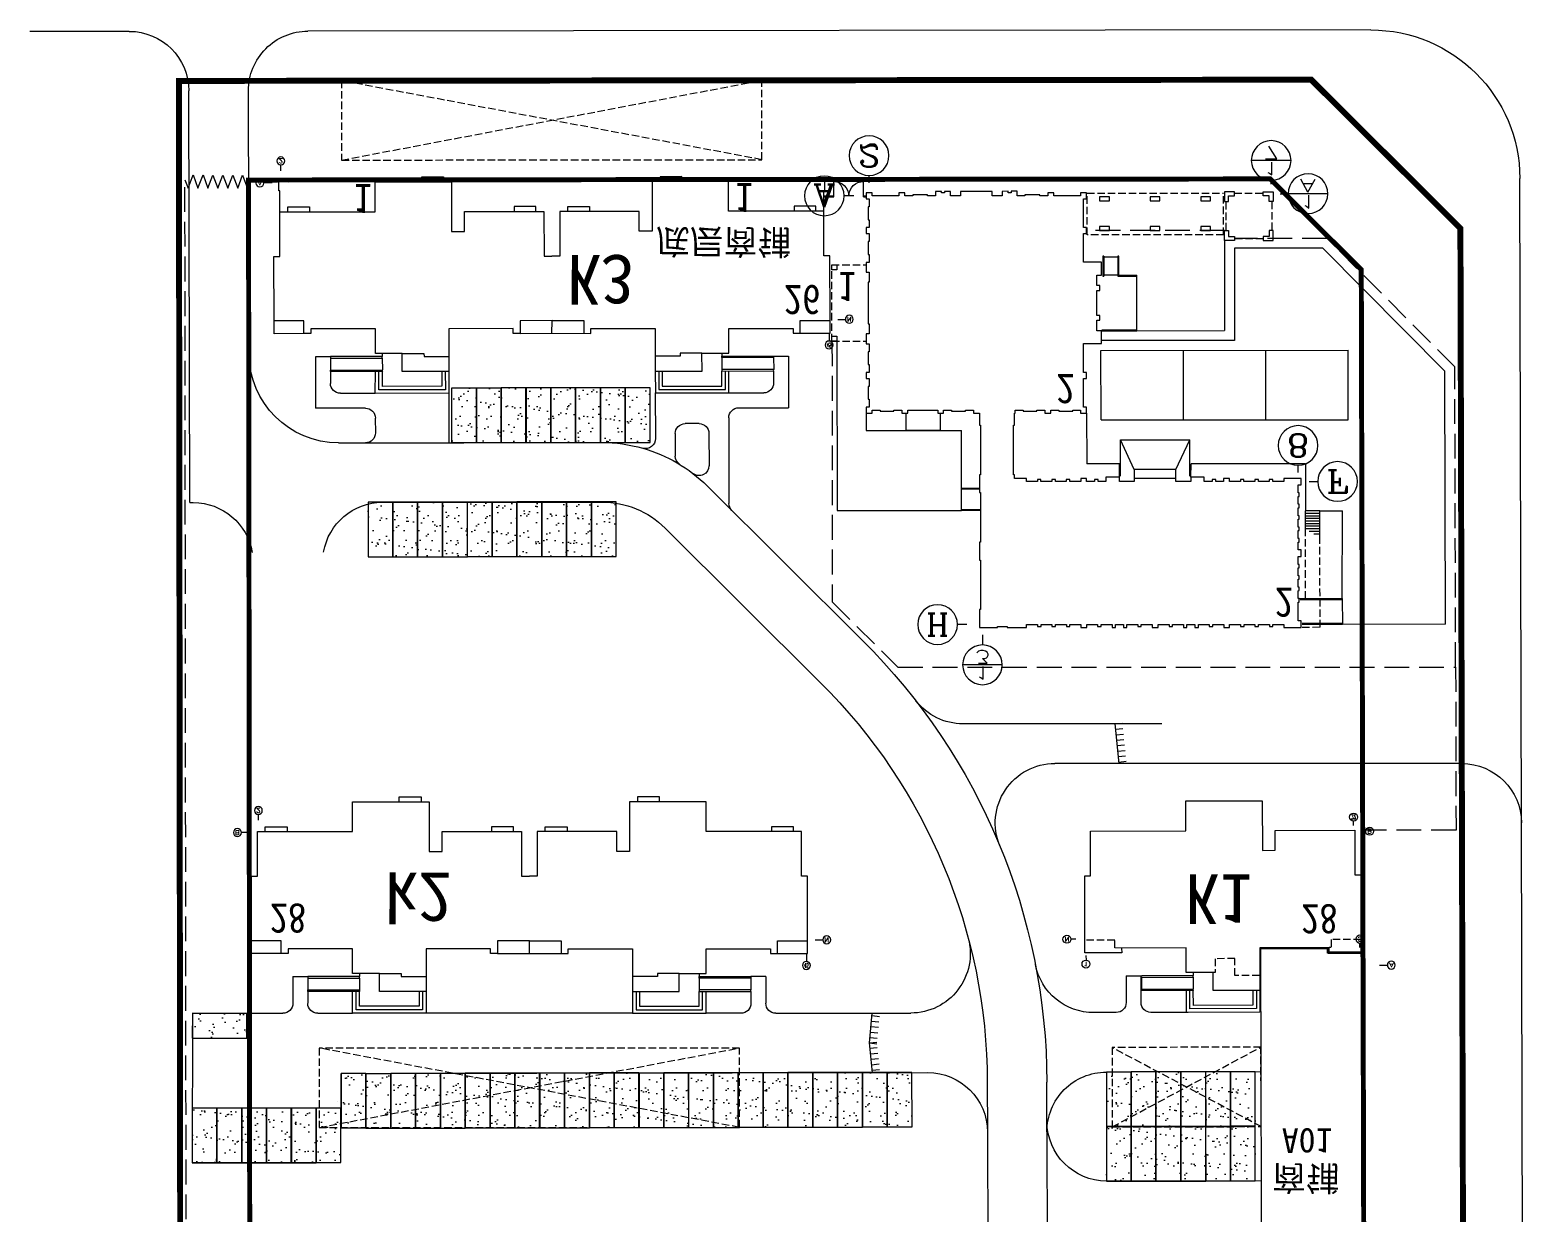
# Model space of a CAD drawing. Extents: x -1348811 to 123514, y -640545 to 749356.
# Drawn here: x -99361 to 51144, y 595730 to 714956 of the extents above; entities that cross this region are included whole.
import ezdxf
from ezdxf.enums import TextEntityAlignment as Align

# ---------------------------------------------------------------- set-up
doc = ezdxf.new("R2010")
doc.units = 0
doc.header["$LTSCALE"] = 10
doc.header["$MEASUREMENT"] = 0
for name, pattern in [('DASH', [0.35, 0.25, -0.1]), ('DASHDOT', [25.4, 12.7, -6.35, 0, -6.35]), ('DOTE', [2.42, 2, -0.2, 0.02, -0.2])]:
    doc.linetypes.add(name, pattern=pattern)
doc.layers.get('0').update_dxf_attribs({"linetype": 'CONTINUOUS'})
for name, color, linetype in [('AXIS', 3, 'CONTINUOUS'), ('AXIS_TEXT', 7, 'CONTINUOUS'), ('BG', 40, 'CONTINUOUS'), ('car', 62, 'CONTINUOUS'), ('PUB_HATCH', 9, 'CONTINUOUS'), ('road', 7, 'CONTINUOUS'), ('STAIR', 9, 'CONTINUOUS'), ('STAIRS', 9, 'CONTINUOUS'), ('WINDOW', 4, 'CONTINUOUS'), ('围墙', 6, 'CONTINUOUS'), ('图框', 7, 'CONTINUOUS'), ('小路', 55, 'CONTINUOUS'), ('层数', 252, 'CONTINUOUS'), ('控制线', 5, 'CONTINUOUS'), ('楼号', 252, 'CONTINUOUS'), ('消防登高场地', 3, 'CONTINUOUS'), ('道路名', 7, 'CONTINUOUS'), ('铺地', 142, 'CONTINUOUS'), ('防火分区', 6, 'CONTINUOUS'), ('面积', 5, 'CONTINUOUS'), ('高层住宅轮廓线', 7, 'CONTINUOUS')]:
    doc.layers.add(name, color=color, linetype=linetype)
doc.layers.get('防火分区').off()
doc.styles.add('2', font='')
doc.styles.add('_TCH_AXIS', font='COMPLEX', dxfattribs={"bigfont": 'GBCBIG'})
doc.styles.add('COMPLEX', font='COMPLEX')
doc.styles.add('黑体', font='simhei.ttf')
doc.styles.get('2').set_extended_font_data('SimSun')

# ---------------------------------------------------------------- blocks, each defined once
blk = doc.blocks.new('car')
at = {"layer": 'car', "linetype": 'ByBlock'}
h = blk.add_hatch(dxfattribs=at)
h.set_pattern_fill('AR-SAND', color=256, style=0)
h.set_pattern_definition([(37.5, (-66976.0174, -57495.9294), (-0.062993358, 1.92682377), [0, -1.52, 0, -1.7, 0, -1.625]), (7.5, (-66976.0174, -57495.9294), (1.769776705, 2.822146065), [0, -0.82, 0, -1.37, 0, -0.525]), (327.5, (-66977.2474, -57495.9294), (3.114141862, 0.005659054), [0, -0.5, 0, -1.8, 0, -2.35]), (317.5, (-66977.2474, -57495.9294), (3.006126605, 0.877675565), [0, -0.25, 0, -1.18, 0, -1.35])])
h.paths.add_polyline_path([(0, 5.5), (-2.5, 5.5), (-2.5, 0), (0, 0)])
blk.add_lwpolyline([(-2.5, 5.5), (0, 5.5), (0, 0), (-2.5, 0)], close=True, dxfattribs=at)
blk = doc.blocks.new('_AXISO')
blk.add_circle((0, 0), 0.5)
at = {"layer": 'AXIS_TEXT', "style": 'COMPLEX', "width": 1.041667}
blk.add_attdef('A', text='', height=0.56, dxfattribs=at).set_placement((-0.25, -0.28), (0.25, -0.28), align=Align.FIT)
blk = doc.blocks.new('p2')
at = {"layer": 'AXIS'}
for p, q in [((27.9, 1.32), (27.9, 2.08)), ((28.78, -0.1), (29.55, -0.1)), ((-28.18, -10.9), (-29.01, -10.9)), ((-27.3, -12.14), (-27.3, -12.73))]:
    blk.add_line(p, q, dxfattribs=at)
at = {"layer": 'STAIR'}
for p, q in [((-22.32, 3.75), (-22.32, 4.95)), ((-17.1, 5.4), (-17.1, 5.4)), ((-17.1, 3.75), (-17.1, 4.95)), ((17.1, 5.4), (17.1, 5.4)), ((17.1, 3.75), (17.1, 4.95)), ((22.32, 3.75), (22.32, 4.95)), ((-17.1, 3.3), (-17.1, 3.6)), ((17.1, 3.3), (17.1, 3.6)), ((0, 1.28), (0, 0))]:
    blk.add_line(p, q, dxfattribs=at)
for points in [[(-10.4, 5.1), (-10.4, 5.1), (-10.4, 7.3), (-17.8, 7.3), (-17.8, 5.1)], [(-10.75, 5.1), (-10.75, 6.95), (-17.45, 6.95), (-17.45, 5.1)], [(-11.1, 5.1), (-11.1, 6.6), (-17.1, 6.6), (-17.1, 5.1)], [(10.4, 5.1), (10.4, 5.1), (10.4, 7.3), (17.8, 7.3), (17.8, 5.1)], [(10.75, 5.1), (10.75, 6.95), (17.45, 6.95), (17.45, 5.1)], [(11.1, 5.1), (11.1, 6.6), (17.1, 6.6), (17.1, 5.1)], [(-17.1, 5.05), (-17.1, 5.1), (-22.32, 5.1), (-22.32, 5.05)], [(-22.32, 5), (-22.32, 4.95), (-17.1, 4.95), (-17.1, 5)], [(17.1, 5.05), (17.1, 5.1), (22.32, 5.1), (22.32, 5.05)], [(22.32, 5), (22.32, 4.95), (17.1, 4.95), (17.1, 5)], [(-22.32, 3.7), (-22.32, 3.75), (-17.1, 3.75), (-17.1, 3.7)], [(-17.1, 3.65), (-17.1, 3.6), (-22.32, 3.6), (-22.32, 3.65)], [(22.32, 3.7), (22.32, 3.75), (17.1, 3.75), (17.1, 3.7)], [(17.1, 3.65), (17.1, 3.6), (22.32, 3.6), (22.32, 3.65)], [(-25, 1.28), (-28, 1.28), (-28, 0)], [(-3.2, 1.28), (3.2, 1.28)], [(25, 1.28), (28, 1.28), (28, 0)], [(-26.6, -11), (-26.6, -11.5), (-24.4, -11.5), (-24.4, -11)], [(-1.6, -11), (-1.6, -11.5), (-3.8, -11.5), (-3.8, -11)], [(1.6, -11), (1.6, -11.5), (3.8, -11.5), (3.8, -11)], [(26.6, -11), (26.6, -11.5), (24.4, -11.5), (24.4, -11)], [(-13.1, -14), (-13.1, -14.5), (-10.9, -14.5), (-10.9, -14)], [(13.1, -14), (13.1, -14.5), (10.9, -14.5), (10.9, -14)]]:
    blk.add_lwpolyline(points, dxfattribs=at)
at = {"layer": '高层住宅轮廓线'}
for points in [[(0, 0), (-3.2, 0), (-3.2, 1.28), (-3.9, 1.28), (-3.9, 0.8), (-10.4, 0.8), (-10.4, 5.1), (-15.1, 5.1), (-15.1, 3.3), (-17.8, 3.3), (-17.8, 0.8), (-24.3, 0.8), (-24.3, 1.28), (-25, 1.28), (-25, 0), (-28, 0), (-28, -6.5), (-27.4, -6.5), (-27.4, -11), (-17.8, -11), (-17.8, -14), (-10.1, -14), (-10.1, -9), (-8.8, -9), (-8.8, -11), (-0.8, -11), (-0.8, -6.5), (0, -6.5), (0, -6.5)], [(0, 0), (3.2, 0), (3.2, 1.28), (3.9, 1.28), (3.9, 0.8), (10.4, 0.8), (10.4, 5.1), (15.1, 5.1), (15.1, 3.3), (17.8, 3.3), (17.8, 0.8), (24.3, 0.8), (24.3, 1.28), (25, 1.28), (25, 0), (28, 0), (28, -6.5), (27.4, -6.5), (27.4, -11), (17.8, -11), (17.8, -14), (10.1, -14), (10.1, -9), (8.8, -9), (8.8, -11), (0.8, -11), (0.8, -6.5), (0, -6.5), (0, -6.5)], [(-15.1, 3.3), (-12.9, 3.3), (-12.9, 3.6), (-10.4, 3.6)], [(15.1, 3.3), (12.9, 3.3), (12.9, 3.6), (10.4, 3.6)]]:
    blk.add_lwpolyline(points, dxfattribs=at)
at = {"layer": 'AXIS'}
ref = blk.add_blockref('_AXISO', (27.9, 2.48), dxfattribs=dict(at, xscale=0.8000000000000007, yscale=0.8, zscale=0.8))
ref.add_attrib('A', '45', dxfattribs={"layer": 'AXIS_TEXT', "height": 0.453, "style": '_TCH_AXIS', "width": 0.6}).set_placement((27.67, 2.26), (28.13, 2.26), align=Align.FIT)
ref = blk.add_blockref('_AXISO', (29.95, -0.1), dxfattribs=dict(at, xscale=0.8000000000000007, yscale=0.8, zscale=0.8))
ref.add_attrib('A', 'N', dxfattribs={"layer": 'AXIS_TEXT', "height": 0.453, "style": '_TCH_AXIS', "width": 1.105263}).set_placement((29.72, -0.33), (30.17, -0.33), align=Align.FIT)
ref = blk.add_blockref('_AXISO', (-29.41, -10.9), dxfattribs=dict(at, xscale=0.8000000000000007, yscale=0.7999999999999998, zscale=0.8))
ref.add_attrib('A', 'B', dxfattribs={"layer": 'AXIS_TEXT', "height": 0.453, "style": '_TCH_AXIS', "width": 1.235294}).set_placement((-29.64, -11.13), (-29.19, -11.13), align=Align.FIT)
ref = blk.add_blockref('_AXISO', (-27.3, -13.13), dxfattribs=dict(at, xscale=0.8000000000000007, yscale=0.8000000000000007, zscale=0.8))
ref.add_attrib('A', '2', dxfattribs={"layer": 'AXIS_TEXT', "height": 0.453, "style": '_TCH_AXIS', "width": 1.5}).set_placement((-27.53, -13.36), (-27.07, -13.36), align=Align.FIT)
blk = doc.blocks.new('k3')
at = {"linetype": 'ByBlock'}
for p, q in [((-29.32, -3.46), (-29.87, -5.49)), ((-29.97, -5.46), (-30.23, -6.43)), ((-29.87, -5.49), (-29.97, -5.46)), ((-29.26, -6.69), (-30.23, -6.43)), ((-29.24, -6.59), (-29.26, -6.69)), ((21.92, -20.43), (-29.24, -6.59)), ((23.58, -17.77), (23.03, -19.8)), ((21.92, -20.43), (21.9, -20.53)), ((21.9, -20.53), (22.86, -20.79)), ((23.12, -19.83), (22.86, -20.79)), ((23.03, -19.8), (23.12, -19.83))]:
    blk.add_line(p, q, dxfattribs=at)
at = {"layer": 'AXIS'}
for p, q in [((-30.84, -6.06), (-31.64, -5.84)), ((27.28, -6.01), (27.48, -5.28)), ((-30.31, -7.48), (-30.46, -8.06)), ((27.76, -7.61), (28.49, -7.81))]:
    blk.add_line(p, q, dxfattribs=at)
at = {"layer": 'STAIR'}
for p, q in [((-20.57, 9.45), (-20.25, 10.61)), ((-15.53, 8.09), (-15.21, 9.24)), ((-15.1, 9.68), (-15.1, 9.68)), ((-15.64, 7.65), (-15.57, 7.94)), ((0.33, 1.24), (0, 0)), ((17.49, -0.85), (17.8, 0.31)), ((17.92, 0.75), (17.92, 0.75)), ((17.37, -1.28), (17.45, -0.99)), ((22.52, -2.21), (22.84, -1.05))]:
    blk.add_line(p, q, dxfattribs=at)
for points in [[(-20.24, 10.66), (-20.25, 10.61), (-15.21, 9.24), (-15.2, 9.29)], [(-15.19, 9.34), (-15.17, 9.39), (-20.21, 10.75), (-20.23, 10.7)], [(-8.71, 7.64), (-8.71, 7.64), (-8.13, 9.76), (-15.28, 11.7), (-15.85, 9.57)], [(-9.05, 7.73), (-8.56, 9.52), (-15.03, 11.27), (-15.51, 9.48)], [(-9.38, 7.82), (-8.99, 9.27), (-14.78, 10.84), (-15.17, 9.39)], [(-15.55, 7.99), (-15.57, 7.94), (-20.61, 9.3), (-20.59, 9.35)], [(-20.58, 9.4), (-20.57, 9.45), (-15.53, 8.09), (-15.54, 8.04)], [(-23.8, 7.76), (-26.69, 8.55), (-27.03, 7.31)], [(11.37, 2.21), (11.37, 2.21), (11.95, 4.33), (19.09, 2.4), (18.51, 0.27)], [(11.71, 2.12), (12.19, 3.9), (18.66, 2.15), (18.18, 0.37)], [(12.05, 2.02), (12.44, 3.47), (18.23, 1.91), (17.84, 0.46)], [(-2.75, 2.07), (3.42, 0.4)], [(22.85, -1), (22.84, -1.05), (17.8, 0.31), (17.81, 0.36)], [(17.83, 0.41), (17.84, 0.46), (22.88, -0.91), (22.86, -0.95)], [(17.46, -0.94), (17.45, -0.99), (22.49, -2.35), (22.5, -2.31)], [(22.51, -2.26), (22.52, -2.21), (17.49, -0.85), (17.47, -0.89)], [(-28.55, -3.67), (-28.68, -4.15), (-26.56, -4.73), (-26.43, -4.25)], [(24.47, -5.29), (27.36, -6.08), (27.03, -7.31)], [(-16.3, -10.09), (-16.43, -10.58), (-14.31, -11.15), (-14.18, -10.67)], [(-4.42, -10.2), (-4.55, -10.68), (-6.67, -10.11), (-6.54, -9.63)], [(-1.33, -11.04), (-1.46, -11.52), (0.66, -12.09), (0.8, -11.61)], [(8.99, -16.94), (8.86, -17.42), (6.74, -16.84), (6.87, -16.36)], [(22.8, -17.56), (22.67, -18.05), (20.55, -17.47), (20.68, -16.99)]]:
    blk.add_lwpolyline(points, dxfattribs=at)
at = {"layer": '高层住宅轮廓线'}
for points in [[(0, 0), (-3.09, 0.84), (-2.75, 2.07), (-3.43, 2.25), (-3.56, 1.79), (-9.83, 3.49), (-8.71, 7.64), (-13.24, 8.87), (-13.71, 7.13), (-16.32, 7.83), (-16.97, 5.42), (-23.25, 7.12), (-23.12, 7.58), (-23.8, 7.76), (-24.13, 6.53), (-27.03, 7.31), (-28.73, 1.04), (-28.15, 0.88), (-29.32, -3.46), (-20.05, -5.97), (-20.84, -8.87), (-13.41, -10.88), (-12.1, -6.05), (-10.84, -6.39), (-11.37, -8.32), (-3.64, -10.41), (-2.47, -6.07), (-1.7, -6.27), (-1.7, -6.27)], [(-13.71, 7.13), (-11.59, 6.55), (-11.51, 6.84), (-9.1, 6.19)], [(0, 0), (3.09, -0.84), (3.42, 0.4), (4.1, 0.22), (3.97, -0.25), (10.25, -1.94), (11.37, 2.21), (15.91, 0.98), (15.44, -0.76), (18.04, -1.46), (17.39, -3.88), (23.67, -5.57), (23.79, -5.11), (24.47, -5.29), (24.13, -6.53), (27.03, -7.31), (25.33, -13.59), (24.75, -13.43), (23.58, -17.77), (14.31, -15.27), (13.53, -18.16), (6.09, -16.15), (7.4, -11.33), (6.14, -10.99), (5.62, -12.92), (-2.1, -10.83), (-0.93, -6.48), (-1.7, -6.27), (-1.7, -6.27)], [(15.44, -0.76), (13.31, -0.18), (13.39, 0.11), (10.98, 0.76)]]:
    blk.add_lwpolyline(points, dxfattribs=at)
at = {"layer": 'AXIS'}
ref = blk.add_blockref('_AXISO', (27.58, -4.89), dxfattribs=dict(at, xscale=0.7999999999998176, yscale=0.7999999999999998, zscale=0.8, rotation=344.8620345313594))
ref.add_attrib('A', '45', dxfattribs={"layer": 'AXIS_TEXT', "height": 0.453, "rotation": 344.862, "style": '_TCH_AXIS', "width": 0.6}).set_placement((27.3, -5.05), (27.74, -5.17), align=Align.FIT)
ref = blk.add_blockref('_AXISO', (-32.02, -5.74), dxfattribs=dict(at, xscale=0.7999999999998176, yscale=0.7999999999999998, zscale=0.8, rotation=344.8620345313594))
ref.add_attrib('A', 'A', dxfattribs={"layer": 'AXIS_TEXT', "height": 0.453, "rotation": 344.862, "style": '_TCH_AXIS', "width": 1.166667}).set_placement((-32.3, -5.9), (-31.86, -6.01), align=Align.FIT)
ref = blk.add_blockref('_AXISO', (28.88, -7.92), dxfattribs=dict(at, xscale=0.7999999999998176, yscale=0.7999999999999998, zscale=0.8, rotation=344.8620345313594))
ref.add_attrib('A', 'N', dxfattribs={"layer": 'AXIS_TEXT', "height": 0.453, "rotation": 344.862, "style": '_TCH_AXIS', "width": 1.105263}).set_placement((28.6, -8.08), (29.04, -8.19), align=Align.FIT)
ref = blk.add_blockref('_AXISO', (-30.56, -8.44), dxfattribs=dict(at, xscale=0.7999999999998176, yscale=0.7999999999999998, zscale=0.8, rotation=344.8620345313594))
ref.add_attrib('A', '2', dxfattribs={"layer": 'AXIS_TEXT', "height": 0.453, "rotation": 344.862, "style": '_TCH_AXIS', "width": 1.5}).set_placement((-30.84, -8.6), (-30.41, -8.72), align=Align.FIT)
blk = doc.blocks.new('sp3')
at = {"layer": 'AXIS'}
for p, q in [((1.6, 50.18), (1.6, 50.71)), ((0.27, 48.2), (-0.48, 48.2)), ((11.95, 1.7), (12.75, 1.7)), ((10, -0.08), (10, -0.52))]:
    blk.add_line(p, q, dxfattribs=at)
at = {"layer": '高层住宅轮廓线'}
blk.add_lwpolyline([(10.1, 49.9), (1.5, 49.9), (1.5, 37.88), (0, 37.88), (0, 0), (6.8, 0), (6.8, 0.48), (10.1, 0.48), (10.1, 1.25), (10.2, 1.25), (10.2, 2.15), (10.1, 2.15), (10.1, 7.25), (10.2, 7.25), (10.2, 8.15), (10.1, 8.15), (10.1, 13.25), (10.2, 13.25), (10.2, 14.15), (10.1, 14.15), (10.1, 19.25), (10.2, 19.25), (10.2, 20.15), (10.1, 20.15), (10.1, 25.25), (10.2, 25.25), (10.2, 26.15), (10.1, 26.15), (10.1, 31.25), (10.2, 31.25), (10.2, 32.15), (10.1, 32.15), (10.1, 37.25), (10.2, 37.25), (10.2, 38.15), (10.1, 38.15), (10.1, 43.25), (10.2, 43.25), (10.2, 44.15), (10.1, 44.15), (10.1, 47.75), (10.2, 47.75), (10.2, 48.65), (10.1, 48.65), (10.1, 49.9)], dxfattribs=at)
at = {"layer": 'AXIS'}
ref = blk.add_blockref('_AXISO', (1.6, 51.11), dxfattribs=dict(at, xscale=0.8000000000029104, yscale=0.8000000000029104, zscale=0.8))
ref.add_attrib('A', '2', dxfattribs={"layer": 'AXIS_TEXT', "height": 0.453, "style": '_TCH_AXIS', "width": 1.5}).set_placement((1.37, 50.88), (1.83, 50.88), align=Align.FIT)
ref = blk.add_blockref('_AXISO', (-0.88, 48.2), dxfattribs=dict(at, xscale=0.8000000000029104, yscale=0.8000000000029104, zscale=0.8))
ref.add_attrib('A', 'J', dxfattribs={"layer": 'AXIS_TEXT', "height": 0.453, "style": '_TCH_AXIS', "width": 1.909091}).set_placement((-1.11, 47.97), (-0.65, 47.97), align=Align.FIT)
ref = blk.add_blockref('_AXISO', (13.15, 1.7), dxfattribs=dict(at, xscale=0.8000000000029104, yscale=0.8000000000029102, zscale=0.8))
ref.add_attrib('A', 'A', dxfattribs={"layer": 'AXIS_TEXT', "height": 0.453, "style": '_TCH_AXIS', "width": 1.166667}).set_placement((12.93, 1.47), (13.38, 1.47), align=Align.FIT)
ref = blk.add_blockref('_AXISO', (10, -0.92), dxfattribs=dict(at, xscale=0.8000000000029095, yscale=0.8000000000029104, zscale=0.8))
ref.add_attrib('A', '5', dxfattribs={"layer": 'AXIS_TEXT', "height": 0.453, "style": '_TCH_AXIS', "width": 1.5}).set_placement((9.77, -1.14), (10.23, -1.14), align=Align.FIT)
blk = doc.blocks.new('j11')
at = {"layer": 'AXIS'}
for p, q in [((-9.37, 18.67), (-9.25, 19.11)), ((-10.77, 17.34), (-11.26, 17.47)), ((13.25, -1), (13.14, -1.43)), ((14.07, -0.62), (14.57, -0.76))]:
    blk.add_line(p, q, dxfattribs=at)
at = {"layer": 'STAIR'}
for p, q in [((-3.41, 19.33), (-3.1, 20.48)), ((1.63, 17.95), (1.94, 19.11)), ((2.06, 19.55), (2.06, 19.55)), ((1.51, 17.52), (1.59, 17.81))]:
    blk.add_line(p, q, dxfattribs=at)
for points in [[(8.45, 17.5), (8.45, 17.5), (9.02, 19.62), (1.88, 21.56), (1.31, 19.44)], [(8.11, 17.59), (8.59, 19.37), (2.13, 21.13), (1.64, 19.35)], [(-3.08, 20.53), (-3.1, 20.48), (1.94, 19.11), (1.95, 19.16)], [(1.97, 19.21), (1.98, 19.26), (-3.06, 20.63), (-3.07, 20.58)], [(7.77, 17.68), (8.16, 19.13), (2.38, 20.7), (1.98, 19.26)], [(1.6, 17.86), (1.59, 17.81), (-3.45, 19.18), (-3.44, 19.23)], [(-3.42, 19.28), (-3.41, 19.33), (1.63, 17.95), (1.61, 17.91)]]:
    blk.add_lwpolyline(points, dxfattribs=at)
at = {"layer": '高层住宅轮廓线'}
blk.add_lwpolyline([(-9.54, 18.44), (-11.58, 10.93), (-11.01, 10.77), (-12.19, 6.43), (-2.93, 3.91), (-3.71, 1.01), (3.71, -1.01), (5.03, 3.81), (6.28, 3.47), (5.76, 1.54), (13.48, -0.56), (14.66, 3.78), (15.24, 3.62), (17.28, 11.13), (14.2, 11.97), (14.07, 11.52), (7.32, 13.35), (8.45, 17.5), (3.91, 18.73), (3.44, 16.99), (0.83, 17.7), (0.18, 15.29), (-6.1, 17), (-5.97, 17.46), (-5.97, 17.46), (-5.97, 17.46), (-9.54, 18.44)], dxfattribs=at)
at = {"layer": '高层住宅轮廓线', "linetype": 'DASH', "ltscale": 0.3}
for points in [[(-6.1, 17), (-6.78, 17.16), (-6.98, 16.41), (-9.88, 17.2)], [(8.05, 16.05), (5.64, 16.71), (5.19, 15.06), (3.26, 15.59), (3.63, 16.94), (3.44, 16.99)], [(16.95, 9.89), (14.05, 10.68), (14.26, 11.46), (14.07, 11.52)]]:
    blk.add_lwpolyline(points, dxfattribs=at)
at = {"layer": 'AXIS'}
ref = blk.add_blockref('_AXISO', (-9.15, 19.49), dxfattribs=dict(at, xscale=-0.8000000000032428, yscale=0.8000000000029104, zscale=0.8, rotation=344.7617209978861))
ref.add_attrib('A', '1', dxfattribs={"layer": 'AXIS_TEXT', "height": 0.453, "rotation": 344.7617, "style": '_TCH_AXIS', "width": 2.333333}).set_placement((-9.43, 19.33), (-8.99, 19.22), align=Align.FIT)
ref = blk.add_blockref('_AXISO', (-11.65, 17.58), dxfattribs=dict(at, xscale=-0.8000000000032428, yscale=0.8000000000029104, zscale=0.8, rotation=344.7617209978861))
ref.add_attrib('A', 'N', dxfattribs={"layer": 'AXIS_TEXT', "height": 0.453, "rotation": 344.7617, "style": '_TCH_AXIS', "width": 1.105263}).set_placement((-11.93, 17.42), (-11.49, 17.3), align=Align.FIT)
ref = blk.add_blockref('_AXISO', (13.03, -1.82), dxfattribs=dict(at, xscale=-0.8000000000032429, yscale=0.8000000000029104, zscale=0.8, rotation=344.761720997886))
ref.add_attrib('A', '22', dxfattribs={"layer": 'AXIS_TEXT', "height": 0.453, "rotation": 344.7617, "style": '_TCH_AXIS', "width": 0.617647}).set_placement((12.75, -1.98), (13.19, -2.1), align=Align.FIT)
ref = blk.add_blockref('_AXISO', (14.96, -0.86), dxfattribs=dict(at, xscale=-0.8000000000032429, yscale=0.8000000000029104, zscale=0.8, rotation=344.761720997886))
ref.add_attrib('A', 'B', dxfattribs={"layer": 'AXIS_TEXT', "height": 0.453, "rotation": 344.7617, "style": '_TCH_AXIS', "width": 1.235294}).set_placement((14.68, -1.02), (15.11, -1.14), align=Align.FIT)
blk = doc.blocks.new('yt')
at = {"linetype": 'DASH', "ltscale": 0.3}
for p, q in [((-30.7, 3.85), (-27.25, 3.85)), ((-30.7, 3.85), (-30.7, -3.85)), ((-30.7, -3.85), (-27.25, -3.85)), ((8.75, -6.85), (-5, -6.85)), ((-5, -6.85), (-5, -11.05)), ((8.75, -6.85), (8.75, -11.05)), ((9, -7.3), (9, -10.2)), ((12.75, -6.45), (9.85, -6.45)), ((13.6, -10.2), (13.6, -7.3)), ((-5, -11.05), (8.75, -11.05)), ((9.85, -11.05), (12.75, -11.05))]:
    blk.add_line(p, q, dxfattribs=at)
blk.add_line((-1.9, -2.8), (-3.3, -2.8))
blk.add_lwpolyline([(-5.35, -10.5), (-5.05, -10.5), (-5.05, -11.1), (-5.65, -11.1), (-5.65, -10.8), (-8.35, -10.8), (-8.35, -11.1), (-8.95, -11.1), (-8.95, -10.8), (-9.75, -10.8), (-9.75, -10.9), (-11.25, -10.9), (-11.25, -10.8), (-12.05, -10.8), (-12.05, -11.25), (-12.65, -11.25), (-12.65, -11.1), (-12.95, -11.1), (-12.95, -11.25), (-13.55, -11.25), (-13.55, -10.8), (-14.55, -10.8), (-14.55, -11.25), (-17.75, -11.25), (-17.75, -10.8), (-18.75, -10.8), (-18.75, -11.25), (-19.35, -11.25), (-19.35, -11.1), (-19.62, -11.1), (-19.65, -11.1), (-19.65, -11.25), (-20.25, -11.25), (-20.25, -10.8), (-21.05, -10.8), (-21.05, -10.9), (-22.55, -10.9), (-22.55, -10.8), (-23.35, -10.8), (-23.35, -11.1), (-23.95, -11.1), (-23.95, -10.8), (-26.65, -10.8), (-26.65, -11.1), (-27.25, -11.1), (-27.25, -10.5), (-26.95, -10.5), (-26.95, -9.7), (-27.05, -9.7), (-27.05, -8.4), (-26.95, -8.4), (-26.95, -7.6), (-27.25, -7.6), (-27.25, -7), (-26.95, -7), (-26.95, -6.2), (-27.05, -6.2), (-27.05, -4.9), (-26.95, -4.9), (-26.95, -4.1), (-27.25, -4.1), (-27.25, -3.1), (-26.95, -3.1), (-26.95, -2.1), (-27.05, -2.1), (-27.05, 2.1), (-26.95, 2.1), (-26.95, 3.1), (-27.25, 3.1), (-27.25, 4.1), (-26.95, 4.1), (-26.95, 4.9), (-27.05, 4.9), (-27.05, 6.2), (-26.95, 6.2), (-26.95, 7), (-27.25, 7), (-27.25, 7.6), (-26.95, 7.6), (-26.95, 8.4), (-27.05, 8.4), (-27.05, 9.7), (-26.95, 9.7), (-26.95, 10.5), (-27.25, 10.5), (-27.25, 11.1), (-26.65, 11.1), (-26.65, 10.8), (-25.85, 10.8), (-25.85, 10.9), (-24.45, 10.9), (-24.45, 10.8), (-23.65, 10.8), (-23.65, 11.1), (-23.05, 11.1), (-23.05, 10.8), (-20.05, 10.8), (-20.05, 11.1), (-19.45, 11.1), (-19.45, 10.8), (-18.65, 10.8), (-18.65, 10.9), (-17.25, 10.9), (-17.25, 10.8), (-16.45, 10.8), (-16.45, 11.1), (-15.95, 11.1), (-15.85, 11.1), (-15.85, 12.3), (-15.75, 12.3), (-15.75, 17.3), (-15.85, 17.3), (-15.85, 19.1), (-15.75, 19.1), (-15.75, 24.1), (-15.85, 24.1), (-15.85, 25.9), (-15.75, 25.9), (-15.75, 30.9), (-15.85, 30.9), (-15.85, 32.7), (-14.05, 32.7), (-14.05, 32.6), (-13.05, 32.6), (-13.05, 32.7), (-11.1, 32.7), (-11.1, 32.4), (-10, 32.4), (-10, 32.6), (-9.65, 32.6), (-9.65, 32.4), (-8.55, 32.4), (-8.55, 32.6), (-8.2, 32.6), (-8.2, 32.4), (-7.1, 32.4), (-7.1, 32.6), (-6.75, 32.6), (-6.75, 32.4), (-5.65, 32.4), (-5.65, 32.7), (-5.05, 32.7), (-5.05, 32.4), (-3.95, 32.4), (-3.95, 32.6), (-3.6, 32.6), (-3.6, 32.4), (-2.5, 32.4), (-2.5, 32.7), (-2.15, 32.7), (-2.15, 32.4), (-1.35, 32.4), (-1.35, 32.7), (-1, 32.7), (-1, 32.4), (0.1, 32.4), (0.1, 32.6), (0.45, 32.6), (0.45, 32.4), (1.55, 32.4), (1.55, 32.7), (2.15, 32.7), (2.15, 32.4), (3.25, 32.4), (3.25, 32.6), (3.6, 32.6), (3.6, 32.4), (4.7, 32.4), (4.7, 32.7), (5.05, 32.7), (5.05, 32.4), (5.85, 32.4), (5.85, 32.7), (6.2, 32.7), (6.2, 32.4), (7.3, 32.4), (7.3, 32.6), (7.65, 32.6), (7.65, 32.4), (8.75, 32.4), (8.75, 32.7), (9.35, 32.7), (9.35, 32.4), (10.45, 32.4), (10.45, 32.6), (10.8, 32.6), (10.8, 32.4), (11.9, 32.4), (11.9, 32.6), (12.25, 32.6), (12.25, 32.4), (13.35, 32.4), (13.35, 32.6), (13.7, 32.6), (13.7, 32.4), (14.8, 32.4), (14.8, 32.7), (16.55, 32.7), (16.55, 32.05), (16.25, 32.05), (16.25, 30.15), (16.35, 30.15), (16.35, 29.8), (16.25, 29.8), (16.25, 29), (16.35, 29), (16.35, 28.65), (16.25, 28.65), (16.25, 27.85), (16.35, 27.85), (16.35, 27.5), (16.25, 27.5), (16.25, 26.7), (16.35, 26.7), (16.35, 26.35), (16.25, 26.35), (16.25, 25.55), (16.55, 25.55), (16.55, 24.9), (16.25, 24.9), (16.25, 24.1), (16.35, 24.1), (16.35, 23.75), (16.25, 23.75), (16.25, 22.95), (16.35, 22.95), (16.35, 22.6), (16.25, 22.6), (16.25, 21.8), (16.35, 21.8), (16.35, 21.45), (16.25, 21.45), (16.25, 20.65), (16.35, 20.65), (16.35, 20.3), (16.25, 20.3), (16.25, 19.5), (16.35, 19.5), (16.35, 19.15), (16.25, 19.15), (16.25, 18.35), (16.55, 18.35), (16.55, 17.7), (14.8, 17.7), (14.8, 18), (13.7, 18), (13.7, 17.8), (13.35, 17.8), (13.35, 18), (12.25, 18), (12.25, 17.8), (11.9, 17.8), (11.9, 18), (10.8, 18), (10.8, 17.8), (10.45, 17.8), (10.45, 18), (9.35, 18), (9.35, 17.7), (8.75, 17.7), (8.75, 18), (7.95, 18), (7.95, 17.8), (7.6, 17.8), (7.6, 18), (6.8, 18), (6.8, 17.55), (5.45, 17.55), (5.45, 18), (3.95, 18), (3.95, 17.7), (-0.25, 17.7), (-0.25, 18), (-1.75, 18), (-1.75, 17.55), (-3.1, 17.55), (-3.1, 18), (-3.9, 18), (-3.9, 17.8), (-4.25, 17.8), (-4.25, 18), (-5.05, 18), (-5.05, 17.7), (-5.65, 17.7), (-5.65, 18), (-6.75, 18), (-6.75, 17.8), (-7.1, 17.8), (-7.1, 18), (-8.2, 18), (-8.2, 17.8), (-8.55, 17.8), (-8.55, 18), (-9.65, 18), (-9.65, 17.8), (-10, 17.8), (-10, 18), (-11.1, 18), (-11.1, 17.7), (-12.3, 17.7), (-12.3, 17.3), (-12.4, 17.3), (-12.4, 12.3), (-12.3, 12.3), (-12.3, 11.1), (-12.25, 11.1), (-12.25, 10.8), (-11.45, 10.8), (-11.45, 10.9), (-10.05, 10.9), (-10.05, 10.8), (-9.25, 10.8), (-9.25, 11.1), (-8.65, 11.1), (-8.65, 10.8), (-7.85, 10.8), (-7.85, 10.9), (-6.45, 10.9), (-6.45, 10.8), (-5.65, 10.8), (-5.65, 11.1), (-5.05, 11.1), (-5.05, 10.5), (-5.35, 10.5), (-5.35, 7.6), (-5.05, 7.6), (-5.05, 7), (-5.35, 7), (-5.35, 4.1), (-3.55, 4.1), (-3.55, 2.8), (-4, 2.8), (-4, 1.75), (-3.7, 1.75), (-3.7, 1.25), (-4, 1.25), (-4, -1.25), (-3.7, -1.25), (-3.7, -1.75), (-4, -1.75), (-4, -2.8), (-3.55, -2.8), (-3.55, -4.1), (-5.35, -4.1), (-5.35, -7), (-5.05, -7), (-5.05, -7.6), (-5.35, -7.6), (-5.35, -10.5)])
at = {"linetype": 'ByBlock'}
for points in [[(-30.2, 3.85), (-30.7, 3.85), (-30.7, 3.35), (-30.2, 3.35), (-30.2, 3.85)], [(-30.2, -3.35), (-30.7, -3.35), (-30.7, -3.85), (-30.2, -3.85), (-30.2, -3.35)]]:
    blk.add_lwpolyline(points, dxfattribs=at)
for points in [[(-3.75, -7.3), (-2.75, -7.3), (-2.75, -7.7), (-3.75, -7.7)], [(1.35, -7.3), (2.35, -7.3), (2.35, -7.7), (1.35, -7.7)], [(6.45, -7.3), (7.45, -7.3), (7.45, -7.7), (6.45, -7.7)], [(9.85, -6.3), (8.85, -6.3), (8.85, -7.3), (9.25, -7.3), (9.25, -6.7), (9.85, -6.7)], [(12.75, -6.3), (13.75, -6.3), (13.75, -7.3), (13.35, -7.3), (13.35, -6.7), (12.75, -6.7)], [(-3.75, -10.3), (-2.75, -10.3), (-2.75, -10.7), (-3.75, -10.7)], [(1.35, -10.3), (2.35, -10.3), (2.35, -10.7), (1.35, -10.7)], [(6.45, -10.3), (7.45, -10.3), (7.45, -10.7), (6.45, -10.7)], [(9.85, -11.2), (8.85, -11.2), (8.85, -10.2), (9.25, -10.2), (9.25, -10.8), (9.85, -10.8)], [(12.75, -11.2), (13.75, -11.2), (13.75, -10.2), (13.35, -10.2), (13.35, -10.8), (12.75, -10.8)]]:
    blk.add_lwpolyline(points, close=True)
at = {"layer": 'AXIS'}
for p, q in [((-13.55, 36.46), (-17.55, 36.46)), ((-15.55, 33.43), (-15.55, 34.46)), ((-17.12, 32.4), (-18.07, 32.4)), ((16.25, 17.11), (16.25, 16.37)), ((17.35, 18), (18.23, 18)), ((-28.5, -10.8), (-29.46, -10.8)), ((13.55, -11.96), (13.55, -12.35)), ((14.45, -11), (15.26, -11)), ((19.26, -11), (15.26, -11)), ((-26.95, -12.12), (-26.95, -12.85)), ((15.55, -14.35), (11.55, -14.35))]:
    blk.add_line(p, q, dxfattribs=at)
for centre in [(-15.55, 36.46), (-20.07, 32.4), (20.23, 18), (16.25, 14.37), (-31.46, -10.8), (17.26, -11), (-26.95, -14.85), (13.55, -14.35)]:
    blk.add_circle(centre, 2, dxfattribs=at)
at = {"layer": 'STAIR'}
for p, q in [((20.7, 32.4), (16.65, 32.4)), ((20.7, 32.3), (16.65, 32.3)), ((20.7, 29.8), (20.7, 32.4)), ((16.45, 29.9), (20.7, 29.9)), ((16.45, 29.8), (20.7, 29.8)), ((-15.75, 20.9), (-17.65, 20.9)), ((-17.65, 20.9), (-17.65, 18.7)), ((-15.75, 20.85), (-17.65, 20.85)), ((-15.85, 18.75), (-17.65, 18.75)), ((-15.85, 18.7), (-17.65, 18.7)), ((-1.65, 17.45), (-1.65, 13.8)), ((-0.25, 16.8), (-1.65, 13.8)), ((-0.25, 16.8), (-0.25, 17.7)), ((3.95, 16.8), (-0.25, 16.8)), ((3.95, 17.75), (3.95, 16.8)), ((3.95, 16.8), (5.35, 13.8)), ((5.35, 17.45), (5.35, 13.8)), ((-1.65, 13.8), (5.35, 13.8)), ((-19.8, 12.85), (-23.25, 12.85)), ((-23.25, 11.15), (-23.25, 12.85)), ((-19.8, 11.15), (-19.8, 12.85)), ((-3.5, 2.8), (0, 2.8)), ((-3.5, 2.7), (0, 2.7)), ((0, 2.8), (0, -2.8)), ((-3.4, -4.7), (-3.4, -2.7)), ((-3.3, -4.7), (-3.3, -2.7)), ((-1.8, -2.7), (0, -2.7)), ((-1.8, -2.8), (0, -2.8)), ((-1.9, -4.6), (-3.3, -4.6))]:
    blk.add_line(p, q, dxfattribs=at)
blk.add_lwpolyline([(-3.4, -2.8), (-3.4, -2.7), (-3.3, -2.7), (-3.3, -4.7), (-3.4, -4.7), (-3.4, -3.6)], dxfattribs=at)
blk.add_lwpolyline([(-1.8, -4.7), (-1.9, -4.7), (-1.9, -2.7), (-1.8, -2.7)], close=True, dxfattribs=at)
at = {"layer": 'WINDOW'}
for p, q in [((-31.51, -10.7), (-30.5, -10.7)), ((-31.51, -10.8), (-30.5, -10.8)), ((-30.5, -10.7), (-30.5, -10.8)), ((-30.5, -10.8), (-30.5, -12.25)), ((-27.5, -10.7), (-27.5, -10.8)), ((-27.5, -10.7), (-27.25, -10.7)), ((-27.5, -10.8), (-27.5, -12.25)), ((-27.5, -10.8), (-27.25, -10.8))]:
    blk.add_line(p, q, dxfattribs=at)
for centre, start, end in [((-30.5, -10.75), 270, 358.0898), ((-27.5, -10.75), 181.9102, 270)]:
    blk.add_arc(centre, 1.5, start, end, dxfattribs=at)
at = {"layer": 'AXIS_TEXT', "style": '_TCH_AXIS'}
for s, height, width, p, p2 in [('1', 1.29, 2.916667, (-16.35, 36.62), (-14.75, 36.62)), ('3', 1.29, 1.875, (-16.35, 35.01), (-14.75, 35.01)), ('H', 2.26, 1.05, (-21.2, 31.27), (-18.94, 31.27)), ('F', 2.26, 1.3125, (19.1, 16.87), (21.37, 16.87)), ('8', 2.26, 1.5, (15.12, 13.24), (17.38, 13.24)), ('A', 2.26, 1.166667, (-32.59, -11.93), (-30.33, -11.93)), ('1', 1.29, 2.916667, (16.45, -10.84), (18.06, -10.84)), ('A', 1.29, 1.458333, (16.45, -12.45), (18.06, -12.45)), ('1', 1.29, 2.916667, (12.75, -14.19), (14.35, -14.19)), ('2', 2.26, 1.5, (-28.08, -15.98), (-25.82, -15.98)), ('7', 1.29, 1.875, (12.75, -15.8), (14.35, -15.8))]:
    blk.add_text(s, height=height, dxfattribs=dict(at, width=width)).set_placement(p, p2, align=Align.FIT)
blk = doc.blocks.new('dfsfdsdfdsfds')
at = {"linetype": 'ByBlock'}
blk.add_lwpolyline([(72.03, -188.98), (68.85, -188.11), (68.72, -188.57), (62.17, -186.78)], dxfattribs=at)
at = {"layer": 'BG'}
for points in [[(27.73, -164.56), (26.65, -167.38), (26.16, -170.35)], [(42.17, -204.86), (42.17, -204.86), (43.6, -201.1)]]:
    blk.add_lwpolyline(points, dxfattribs=at)
at = {"layer": 'PUB_HATCH'}
for p, q in [((27.44, -165.32), (28.14, -165.59)), ((27.64, -164.8), (28.34, -165.07)), ((26.85, -166.87), (27.55, -167.13)), ((27.04, -166.35), (27.74, -166.62)), ((27.24, -165.83), (27.94, -166.1)), ((26.47, -168.47), (27.21, -168.6)), ((26.56, -167.93), (27.3, -168.05)), ((26.65, -167.38), (27.35, -167.65)), ((26.65, -167.38), (27.39, -167.5)), ((26.29, -169.57), (27.03, -169.69)), ((26.38, -169.02), (27.12, -169.14)), ((26.2, -170.11), (26.94, -170.23)), ((43.55, -201.24), (44.25, -201.51)), ((42.95, -202.79), (43.66, -203.06)), ((43.15, -202.27), (43.85, -202.54)), ((43.35, -201.76), (44.05, -202.02)), ((42.36, -204.34), (43.07, -204.61)), ((42.56, -203.82), (43.26, -204.09)), ((42.76, -203.31), (43.46, -203.57)), ((42.17, -204.86), (42.87, -205.12))]:
    blk.add_line(p, q, dxfattribs=at)
at = {"layer": 'road', "linetype": 'ByBlock'}
for p, q in [((40.47, -161.81), (60.15, -89.46)), ((46.25, -163.38), (65.26, -93.52)), ((39.15, -166.64), (40.47, -161.81)), ((46.23, -163.47), (44.94, -168.22)), ((12.43, -201.17), (-6.71, -212.12)), ((-53.59, -202.16), (-64.48, -242.2)), ((-53.59, -202.16), (-53.26, -202.24)), ((-34.88, -207.22), (-13.53, -212.99)), ((15.44, -206.36), (-3.73, -217.33)), ((-40.7, -211.86), (-28.51, -215.16)), ((-29.01, -215.02), (-13.64, -219.18)), ((-51.73, -218.18), (-58.69, -243.75))]:
    blk.add_line(p, q, dxfattribs=at)
at = {"layer": 'road', "ltscale": 0.05}
for p, q in [((111.46, -106.08), (84.31, -205.87)), ((84.31, -205.87), (67.27, -268.53)), ((-71.84, -246.41), (-81.5, -243.8)), ((48.88, -279.07), (-54.47, -251.11))]:
    blk.add_line(p, q, dxfattribs=at)
at = {"layer": 'road', "linetype": 'ByBlock'}
for centre, radius, start, end in [((-15.85, -151.68), 57, 299.7429, 344.7815), ((-15.85, -151.68), 63, 299.781, 344.781), ((-51.69, -196.45), 6, 254.862, 335.5467), ((-33.31, -201.43), 6, 174.1774, 254.862), ((-43.05, -220.55), 9, 74.862, 164.781), ((-11.18, -204.31), 9, 254.862, 299.781), ((-11.18, -204.31), 15, 270.7648, 299.781), ((-11.18, -204.31), 15, 254.862, 270.7648), ((-70.27, -240.62), 6, 254.862, 344.781)]:
    blk.add_arc(centre, radius, start, end, dxfattribs=at)
at = {"layer": 'road', "linetype": 'ByBlock', "ltscale": 0.05}
blk.add_arc((-52.9, -245.32), 6, 164.781, 254.862, dxfattribs=at)
at = {"layer": 'road', "ltscale": 0.05}
blk.add_arc((52.79, -264.59), 15, 254.862, 344.781, dxfattribs=at)
blk.add_arc((52.79, -264.59), 15, 254.862, 344.781, dxfattribs=at)
blk.add_arc((52.79, -264.59), 15, 254.862, 344.781, dxfattribs=at)
blk.add_arc((52.79, -264.59), 15, 254.862, 344.781, dxfattribs=at)
at = {"layer": 'STAIRS', "linetype": 'DASH', "ltscale": 0.3}
for p, q in [((59.59, -219.62), (57.23, -228.37)), ((59.59, -219.62), (57.76, -219.12)), ((57.44, -222.04), (55.62, -228.77))]:
    blk.add_line(p, q, dxfattribs=at)
at = {"layer": 'STAIRS', "linetype": 'ByBlock'}
blk.add_line((56.81, -221.87), (57.44, -222.04), dxfattribs=at)
at = {"layer": 'STAIRS', "ltscale": 0.3}
for p, q in [((57.08, -228.94), (56.04, -228.66)), ((57.23, -228.37), (56.53, -230.95)), ((57.14, -228.69), (56.56, -228.53)), ((55.62, -228.77), (55.13, -230.57)), ((56.67, -230.45), (55.27, -230.07)), ((56.74, -230.2), (55.34, -229.82)), ((56.8, -229.95), (55.4, -229.57)), ((56.87, -229.7), (55.47, -229.32)), ((56.94, -229.45), (55.54, -229.07)), ((57.01, -229.19), (55.61, -228.82)), ((56.53, -230.95), (55.13, -230.57)), ((56.6, -230.7), (55.2, -230.32))]:
    blk.add_line(p, q, dxfattribs=at)
at = {"layer": '围墙', "linetype": 'DASH'}
blk.add_line((39.91, -255.74), (26.48, -252.12), dxfattribs=at)
for points in [[(55.07, -6.91), (55.07, -6.91), (54.45, 2.84), (0.47, -0.57), (-62.53, -233.42)], [(73.82, -219.31), (78.13, -203.46), (68.28, -200.78)], [(4.63, -234.67), (11.48, -209.31), (19.58, -204.68), (73.82, -219.31), (65.88, -248.48), (50.08, -257.65), (41.08, -255.22)], [(-62.53, -233.42), (-62.01, -232.7), (-61.87, -234.11)], [(-61.87, -234.11), (-61.05, -232.96), (-60.9, -234.37), (-60.08, -233.22), (-59.94, -234.62)], [(-59.94, -234.62), (-59.11, -233.47), (-58.97, -234.88), (-58.15, -233.73), (-58, -235.13)], [(-58, -235.13), (-57.18, -233.99), (-57.04, -235.39), (-56.21, -234.24), (-56.12, -235.13)], [(-56.12, -235.13), (-53.3, -235.9)]]:
    blk.add_lwpolyline(points, dxfattribs=at)
at = {"layer": '小路'}
blk.add_arc((-17.8, -149.56), 6, 162.9633, 162.9638, dxfattribs=at)
at = {"layer": '控制线', "linetype": 'ByBlock'}
blk.add_line((-63.1, -233.24), (-62.97, -232.76), dxfattribs=at)
at = {"layer": '控制线', "color": 3, "linetype": 'DASHDOT', "ltscale": 0.01, "const_width": 0.5}
blk.add_lwpolyline([(4.62, -9.74), (116.69, -2.74), (121.39, -8.64), (54.23, -255.5), (42.99, -261.94), (-56.34, -235.07)], close=True, dxfattribs=at)
at = {"layer": '消防登高场地', "linetype": 'DASH', "ltscale": 0.3}
for p, q in [((-24.64, -144.74), (14.15, -163.48)), ((16.23, -155.76), (-26.72, -152.47)), ((52.47, -165.57), (64.84, -177.23)), ((66.95, -169.5), (50.37, -173.29)), ((-47.81, -239.45), (-9.03, -258.22)), ((-6.94, -250.5), (-49.89, -247.17))]:
    blk.add_line(p, q, dxfattribs=at)
for points in [[(-24.64, -144.74), (16.23, -155.76), (14.15, -163.48), (-26.72, -152.47)], [(52.47, -165.57), (66.95, -169.5), (64.84, -177.23), (50.37, -173.29)], [(-47.81, -239.45), (-6.94, -250.5), (-9.03, -258.22), (-49.89, -247.17)]]:
    blk.add_lwpolyline(points, close=True, dxfattribs=at)
at = {"layer": '铺地', "linetype": 'ByBlock'}
for p, q in [((-39.97, -152.53), (-36.08, -137.99)), ((-36.08, -137.99), (-21.6, -141.89)), ((-21.6, -141.89), (-23.93, -150.57)), ((-23.93, -150.56), (33.11, -166.02)), ((-39.97, -152.53), (-31.16, -154.9)), ((-31.16, -158.73), (-30.46, -156.13)), ((-29.32, -157.68), (-29.01, -156.52)), ((-27.78, -155.81), (-24.38, -156.73)), ((-31.16, -158.73), (-29.71, -159.12)), ((2.85, -164.06), (-17.24, -158.65)), ((68.4, -164.23), (53.35, -160.16)), ((13.39, -166.9), (9.99, -165.99)), ((13.78, -169.29), (14.1, -168.13)), ((14.84, -171.12), (15.54, -168.52)), ((16.77, -167.82), (29.89, -171.37)), ((14.84, -171.12), (13.39, -170.73)), ((65.51, -174.83), (50.47, -170.75)), ((49.87, -176.8), (47.7, -176.21)), ((49.86, -180.63), (50.57, -178.03)), ((51.31, -181.03), (52.01, -178.43)), ((56.87, -178.71), (53.24, -177.72)), ((49.86, -180.63), (51.31, -181.03)), ((76.96, -210.09), (37.37, -199.42)), ((46.74, -206.09), (27.39, -200.88)), ((-45.2, -219.64), (-43.84, -214.62)), ((-38.99, -215.93), (-43.84, -214.62)), ((-37.77, -215.23), (-37.38, -213.79)), ((-31.28, -219.57), (-29.98, -214.77)), ((-38.42, -217.64), (-41.82, -216.72)), ((-3.4, -224.53), (-1.15, -216.19)), ((-43.36, -218.59), (-43.04, -217.43)), ((-43.75, -220.03), (-45.2, -219.64)), ((-8.2, -221.58), (-7.61, -219.39)), ((-4.92, -222.47), (-4.07, -219.34)), ((-11.2, -225.01), (-10, -220.57)), ((71.72, -223.2), (61.69, -220.49)), ((21.66, -221.61), (19.57, -229.38)), ((-6.14, -223.18), (-7.5, -222.81)), ((61.03, -222.91), (58.71, -231.54)), ((-2.7, -225.75), (2.15, -227.06)), ((-4.05, -226.94), (-0.66, -227.86)), ((0.79, -232.08), (2.15, -227.06)), ((9.84, -228.57), (10.3, -226.88)), ((10.3, -226.88), (19.57, -229.38)), ((-0.27, -230.24), (0.05, -229.08)), ((31.28, -234.35), (32.61, -229.42)), ((35.81, -230.28), (32.61, -229.42)), ((36.14, -228.98), (35.81, -230.28)), ((-0.66, -231.69), (0.79, -232.08)), ((43.09, -230.86), (42.76, -232.16)), ((53.9, -235.16), (55.13, -230.57)), ((56.53, -230.95), (58.71, -231.54)), ((53.9, -235.16), (42.76, -232.16)), ((32.86, -234.07), (31.03, -240.83)), ((32.86, -234.07), (56.9, -240.56)), ((40.87, -236.24), (39.05, -242.99)), ((48.88, -238.4), (47.06, -245.16)), ((56.9, -240.56), (55.07, -247.32)), ((31.03, -240.83), (55.07, -247.32)), ((33.99, -243.68), (42.54, -245.99)), ((40.17, -254.77), (42.54, -245.99))]:
    blk.add_line(p, q, dxfattribs=at)
for points in [[(5.11, -234.8), (9.56, -218.34), (21.66, -221.61)], [(71.72, -223.2), (65.02, -247.82), (49.94, -256.58), (41.34, -254.26), (43.76, -245.28), (30.82, -241.79)]]:
    blk.add_lwpolyline(points, dxfattribs=at)
for centre, radius, start, end in [((-31.42, -155.87), 1, 344.926, 74.926), ((-28.04, -156.78), 1, 74.926, 164.926), ((51.78, -165.95), 6, 74.8274, 164.8274), ((34.68, -160.23), 6, 254.8326, 344.781), ((52.04, -164.96), 6, 164.781, 254.781), ((13.13, -167.87), 1, 344.926, 74.926), ((16.51, -168.78), 1, 74.862, 164.926), ((28.33, -177.16), 6, 330.0227, 74.862), ((46.13, -182), 6, 74.7817, 153.9282), ((49.6, -177.77), 1, 344.781, 74.781), ((52.98, -178.69), 1, 74.781, 164.781), ((38.93, -193.63), 6, 142.5552, 254.926), ((25.83, -206.67), 6, 74.926, 127.1567), ((78.52, -204.29), 6, 254.926, 344.781), ((-38.34, -213.53), 1, 344.862, 74.862), ((-42.08, -217.69), 1, 74.862, 164.862), ((-38.73, -214.97), 1, 254.862, 344.862), ((-0.18, -216.45), 1, 119.781, 164.862), ((-5.04, -219.08), 1, 344.862, 112.5605), ((-10.96, -220.31), 1, 344.862, 90.7648), ((-6.64, -219.65), 1, 106.4634, 164.862), ((-7.23, -221.84), 1, 164.862, 254.862), ((-5.88, -222.21), 1, 254.862, 344.862), ((-2.44, -224.79), 1, 164.862, 254.862), ((-0.92, -228.82), 1, 344.862, 74.862)]:
    blk.add_arc(centre, radius, start, end, dxfattribs=at)
at = {"layer": '面积', "color": 1, "linetype": 'DOTE'}
blk.add_line((-63.1, -233.24), (-62.97, -232.76), dxfattribs=at)
at = {"layer": '面积', "color": 1, "linetype": 'DOTE', "const_width": 0.6}
blk.add_lwpolyline([(-65.71, -242.89), (44.38, -272.67), (62.79, -262.12), (132.37, -6.37), (121.32, 7.5, 0.004195), (101.46, 6.41), (0, 0), (-65.71, -242.89)], format="xyb", close=True, dxfattribs=at)
at = {"linetype": 'ByBlock'}
for name, p, rotation in [('sp3', (62.24, -186.81), 344.7553870054017), ('car', (-35.1, -143.93), 344.9202069949762), ('car', (-32.68, -144.58), 344.9202069949762), ('car', (-30.27, -145.23), 344.9202069949762), ('car', (-27.86, -145.89), 344.9202069949762), ('car', (-25.44, -146.55), 344.9202069949762), ('car', (-23.03, -147.2), 344.9202069949762), ('car', (-21.51, -151.23), 344.9202069949762), ('car', (-19.09, -151.85), 344.9202069949762), ('car', (-16.68, -152.51), 344.9202069949762), ('car', (-14.27, -153.17), 344.9202069949762), ('car', (-11.85, -153.82), 344.9202069949762), ('car', (-9.44, -154.49), 344.9202069949762), ('car', (-39.97, -152.53), 255.0237198119039), ('car', (-7.03, -155.14), 344.9202069949762), ('car', (-4.62, -155.79), 344.9202069949762), ('car', (-2.2, -156.45), 344.9202069949762), ('car', (0.21, -157.1), 344.9202069949762), ('car', (2.62, -157.77), 344.9202069949762), ('car', (5.03, -158.42), 344.9202069949762), ('car', (7.45, -159.07), 344.9202069949762), ('car', (9.86, -159.74), 344.9202069949762), ('car', (12.27, -160.39), 344.9202069949762), ('car', (14.68, -161.04), 344.9202069949762), ('car', (17.1, -161.7), 344.9202069949762), ('car', (19.51, -162.35), 344.9202069949762), ('car', (21.92, -163.01), 344.9202069949762), ('car', (24.33, -163.66), 344.9202069949762), ('car', (26.75, -164.32), 344.9202069949762), ('car', (29.16, -164.98), 344.9202069949762), ('car', (31.57, -165.63), 344.9202069949762), ('car', (54.31, -166.1), 344.9202069949762), ('car', (56.72, -166.75), 344.9202069949762), ('car', (59.13, -167.41), 344.9202069949762), ('car', (61.55, -168.06), 344.9202069949762), ('car', (63.96, -168.72), 344.9202069949762), ('car', (66.37, -169.38), 344.9202069949762), ('car', (52.88, -171.41), 344.9202069949762), ('car', (55.29, -172.06), 344.9202069949762), ('car', (57.7, -172.72), 344.9202069949762), ('car', (60.12, -173.37), 344.9202069949762), ('car', (62.53, -174.03), 344.9202069949762), ('car', (64.94, -174.69), 344.9202069949762), ('j11', (54.8, -200.22), 359.9936660071348), ('car', (-33.86, -207.5), 344.9202069949762), ('yt', (33.26, -246.38), 344.9014594668994), ('car', (-31.45, -208.15), 344.9202069949762), ('car', (-29.04, -208.8), 344.9202069949762), ('car', (-26.62, -209.47), 344.9202069949762), ('car', (-24.21, -210.12), 344.9202069949762), ('car', (-21.8, -210.77), 344.9202069949762), ('car', (-19.39, -211.43), 344.9202069949762), ('car', (-16.97, -212.08), 344.9202069949762), ('car', (-14.56, -212.74), 344.9202069949762), ('car', (-12.15, -213.39), 344.9202069949762), ('car', (-28.73, -220.8), 344.9202069949762), ('car', (-26.32, -221.45), 344.9202069949762), ('car', (-23.91, -222.11), 344.9202069949762), ('car', (-21.49, -222.76), 344.9202069949762), ('car', (-19.08, -223.42), 344.9202069949762), ('car', (-16.67, -224.07), 344.9202069949762), ('car', (-14.26, -224.72), 344.9202069949762), ('car', (-11.84, -225.38), 344.9202069949762)]:
    blk.add_blockref(name, p, dxfattribs=dict(at, rotation=rotation))
blk.add_blockref('k3', (-23.14, -229.34), dxfattribs=at)
at = {"layer": 'car', "linetype": 'ByBlock', "rotation": 344.9259704950869}
blk.add_blockref('p2', (-9.09, -168.41), dxfattribs=at)
at = {"layer": '层数', "style": '2', "width": 0.9}
for s, p in [('28', (-35.31, -165.23)), ('28', (65.02, -192.18)), ('2', (54.16, -222.3)), ('2', (27.32, -237.35)), ('1', (-46.01, -237.44)), ('26', (-1.51, -238.88)), ('1', (3.39, -241.57)), ('1', (-8.95, -247.53))]:
    blk.add_text(s, height=3, rotation=345, dxfattribs=at).set_placement(p)
at = {"layer": '楼号', "style": '黑体'}
for s, p in [('k2', (-24.98, -171.26)), ('K1', (52.95, -192.05)), ('K3', (-23.39, -236.12))]:
    blk.add_text(s, height=5, rotation=345, dxfattribs=at).set_placement(p)
at = {"layer": '道路名', "color": 252, "style": '2'}
for s, p in [('商铺', (69.04, -166)), ('A01', (69, -169.89)), ('底层商铺', (-15.42, -240.97))]:
    blk.add_text(s, height=2.5, rotation=345.2214, dxfattribs=at).set_placement(p)
blk = doc.blocks.new('zzzz')
at = {"layer": '图框', "linetype": 'ByBlock', "xscale": -999.999999999989, "yscale": 999.9999999999905, "zscale": 1000, "rotation": 164.9259705036275}
blk.add_blockref('dfsfdsdfdsfds', (-33429, 91543), dxfattribs=at)

msp = doc.modelspace()

# ---------------------------------------------------------------- block references
at = {"layer": '防火分区'}
msp.add_blockref('zzzz', (-50640.8, 366647.8), dxfattribs=at)

doc.saveas('drawing.dxf')
